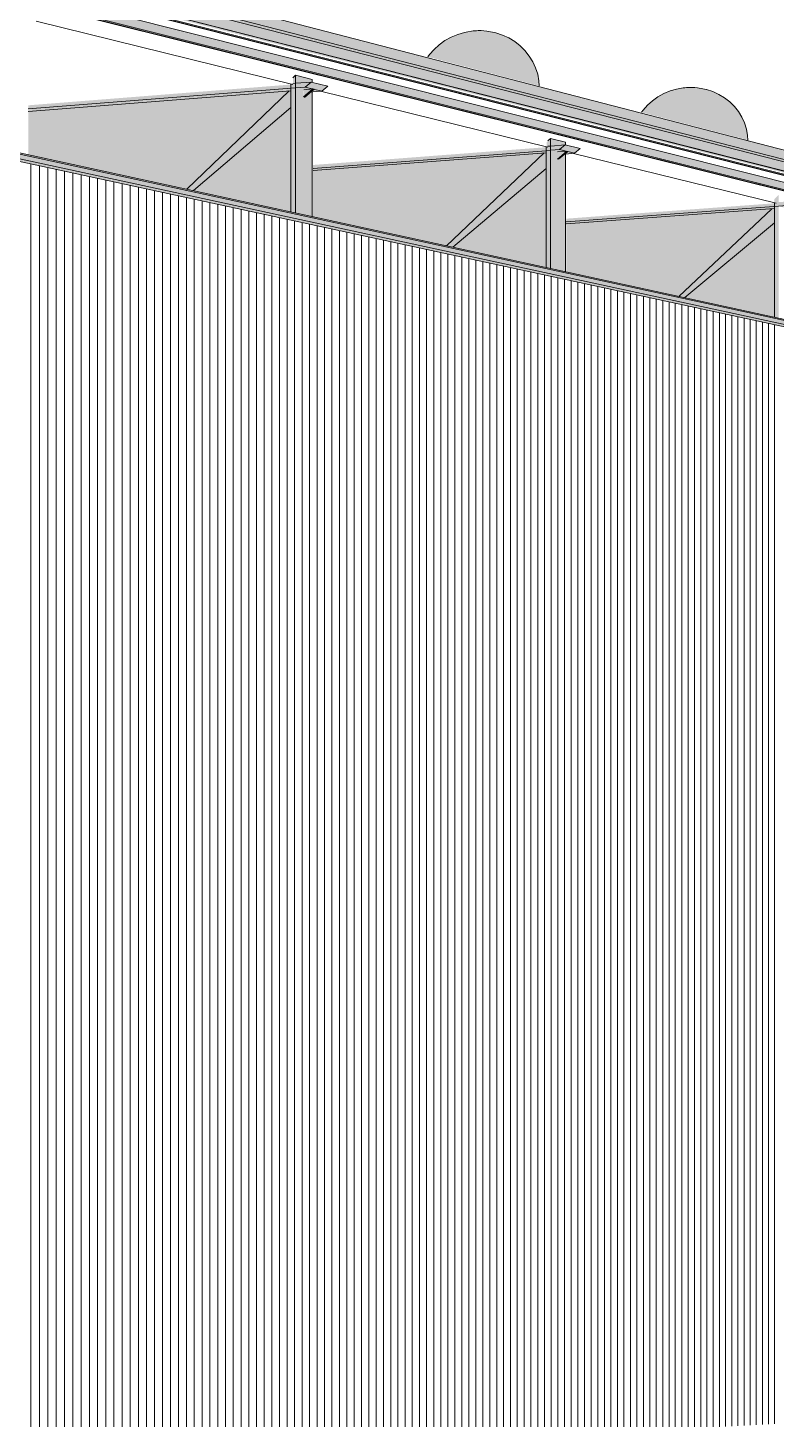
# Model space of a CAD drawing. Header units: inches. Extents: x 31156 to 31160, y -65 to 66.
# Drawn here: x 31160.2015 to 31160.2609, y 65.9834 to 66.0937 of the extents above; entities that cross this region are included whole.
import ezdxf

# ---------------------------------------------------------------- set-up
doc = ezdxf.new("R2010")
doc.units = ezdxf.units.IN
doc.header["$MEASUREMENT"] = 0
for name, color, linetype, lineweight in [('A-CLNG', 13, 'Continuous', 13), ('A-GENM', 13, 'Continuous', 9), ('A-GLAZ-CWMG', 51, 'Continuous', 9), ('A-ROOF', 132, 'Continuous', 13), ('A-WALL-PATT', 111, 'Continuous', 13), ('L-SITE-WALL', 31, 'Continuous', 13), ('S-BEAM', 12, 'Continuous', 9), ('S-COLS', 52, 'Continuous', 9)]:
    doc.layers.add(name, color=color, linetype=linetype, lineweight=lineweight)

# ---------------------------------------------------------------- blocks, each defined once
blk = doc.blocks.new('FP_85-Looking South West')
at = {"layer": 'A-WALL-PATT', "lineweight": 9}
for p, q in [((-31660.01192, 65.97989), (-31660.01192, 66.024)), ((-31660.01125, 65.97992), (-31660.01125, 66.02396)), ((-31660.01058, 65.97996), (-31660.01058, 66.02392)), ((-31660.00992, 65.97999), (-31660.00992, 66.02387)), ((-31660.00926, 65.98003), (-31660.00926, 66.02383)), ((-31660.0086, 65.98006), (-31660.0086, 66.02379)), ((-31660.00794, 65.98009), (-31660.00794, 66.02375)), ((-31660.00729, 65.98013), (-31660.00729, 66.02371)), ((-31660.00664, 65.98016), (-31660.00664, 66.02367)), ((-31660.00599, 65.9802), (-31660.00599, 66.02363)), ((-31660.00534, 65.98023), (-31660.00534, 66.02359)), ((-31660.00469, 65.98027), (-31660.00469, 66.02355)), ((-31660.00405, 65.9803), (-31660.00405, 66.02351)), ((-31660.00341, 65.98033), (-31660.00341, 66.02347)), ((-31660.00277, 65.98037), (-31660.00277, 66.02343)), ((-31660.00213, 65.9804), (-31660.00213, 66.02339)), ((-31660.0015, 65.98043), (-31660.0015, 66.02335)), ((-31660.00086, 65.98047), (-31660.00086, 66.02331)), ((-31660.00023, 65.9805), (-31660.00023, 66.02327)), ((-31659.9996, 65.98053), (-31659.9996, 66.02323)), ((-31659.99898, 65.98056), (-31659.99898, 66.02319)), ((-31659.99835, 65.9806), (-31659.99835, 66.02315)), ((-31659.99773, 65.98063), (-31659.99773, 66.02311)), ((-31659.99711, 65.98066), (-31659.99711, 66.02307)), ((-31659.99649, 65.9807), (-31659.99649, 66.02303)), ((-31659.99588, 65.98073), (-31659.99588, 66.023)), ((-31659.99526, 65.98076), (-31659.99526, 66.02296)), ((-31659.99465, 65.98079), (-31659.99465, 66.02292)), ((-31659.99404, 65.98082), (-31659.99404, 66.02288)), ((-31659.99343, 65.98086), (-31659.99343, 66.02284)), ((-31659.99283, 65.98089), (-31659.99283, 66.02281)), ((-31659.99223, 65.98092), (-31659.99223, 66.02277)), ((-31659.99162, 65.98095), (-31659.99162, 66.02273)), ((-31659.99102, 65.98098), (-31659.99102, 66.02269)), ((-31659.99043, 65.98101), (-31659.99043, 66.02265)), ((-31659.98983, 65.98104), (-31659.98983, 66.02262)), ((-31659.98924, 65.98108), (-31659.98924, 66.02258)), ((-31659.98865, 65.98111), (-31659.98865, 66.02254)), ((-31659.98806, 65.98114), (-31659.98806, 66.02251)), ((-31659.98747, 65.98117), (-31659.98747, 66.02247)), ((-31659.98688, 65.9812), (-31659.98688, 66.02243)), ((-31659.9863, 65.98123), (-31659.9863, 66.0224)), ((-31659.98571, 65.98126), (-31659.98571, 66.02236)), ((-31659.98513, 65.98129), (-31659.98513, 66.02232)), ((-31659.98456, 65.98132), (-31659.98456, 66.02229)), ((-31659.98398, 65.98135), (-31659.98398, 66.02225)), ((-31659.9834, 65.98138), (-31659.9834, 66.02222)), ((-31659.98283, 65.98141), (-31659.98283, 66.02218)), ((-31659.98226, 65.98144), (-31659.98226, 66.02214)), ((-31659.98169, 65.98147), (-31659.98169, 66.02211)), ((-31659.98112, 65.9815), (-31659.98112, 66.02207)), ((-31659.98056, 65.98153), (-31659.98056, 66.02204)), ((-31659.97999, 65.98156), (-31659.97999, 66.022)), ((-31659.97943, 65.98159), (-31659.97943, 66.02197)), ((-31659.97887, 65.98162), (-31659.97887, 66.02193)), ((-31659.97831, 65.98165), (-31659.97831, 66.0219)), ((-31659.97776, 65.98168), (-31659.97776, 66.02186)), ((-31659.9772, 65.98171), (-31659.9772, 66.02183)), ((-31659.97665, 65.98174), (-31659.97665, 66.02179)), ((-31659.9761, 65.98176), (-31659.9761, 66.02176)), ((-31659.97555, 65.98179), (-31659.97555, 66.02172)), ((-31659.975, 65.98182), (-31659.975, 66.02169)), ((-31659.97445, 65.98185), (-31659.97445, 66.02166)), ((-31659.97391, 65.98188), (-31659.97391, 66.02162)), ((-31659.97337, 65.98191), (-31659.97337, 66.02159)), ((-31659.97283, 65.98194), (-31659.97283, 66.02155)), ((-31659.97229, 65.98196), (-31659.97229, 66.02152)), ((-31659.97175, 65.98199), (-31659.97175, 66.02149)), ((-31659.97121, 65.98202), (-31659.97121, 66.02145)), ((-31659.97068, 65.98205), (-31659.97068, 66.02142)), ((-31659.97015, 65.98208), (-31659.97015, 66.02139)), ((-31659.96962, 65.9821), (-31659.96962, 66.02135)), ((-31659.96909, 65.98213), (-31659.96909, 66.02132)), ((-31659.96856, 65.98216), (-31659.96856, 66.02129)), ((-31659.96803, 65.98219), (-31659.96803, 66.02125)), ((-31659.96751, 65.98221), (-31659.96751, 66.02122)), ((-31659.96699, 65.98224), (-31659.96699, 66.02119)), ((-31659.96646, 65.98227), (-31659.96646, 66.02116)), ((-31659.96594, 65.9823), (-31659.96594, 66.02112)), ((-31659.96543, 65.98232), (-31659.96543, 66.02109)), ((-31659.96491, 65.98235), (-31659.96491, 66.02106)), ((-31659.9644, 65.98238), (-31659.9644, 66.02103)), ((-31659.96388, 65.9824), (-31659.96388, 66.02099)), ((-31659.96337, 65.98243), (-31659.96337, 66.02096)), ((-31659.96286, 65.98246), (-31659.96286, 66.02093)), ((-31659.96235, 65.98248), (-31659.96235, 66.0209)), ((-31659.96184, 65.98251), (-31659.96184, 66.02087)), ((-31659.96134, 65.98254), (-31659.96134, 66.02084)), ((-31659.96084, 65.98256), (-31659.96084, 66.0208)), ((-31659.96033, 65.98259), (-31659.96033, 66.02077)), ((-31659.95983, 65.98262), (-31659.95983, 66.02074)), ((-31659.95933, 65.98264), (-31659.95933, 66.02071)), ((-31659.95883, 65.98267), (-31659.95883, 66.02068)), ((-31659.95834, 65.9827), (-31659.95834, 66.02065)), ((-31659.95784, 65.98272), (-31659.95784, 66.02062)), ((-31659.95735, 65.98275), (-31659.95735, 66.02059)), ((-31659.95686, 65.98277), (-31659.95686, 66.02056)), ((-31659.95637, 65.9828), (-31659.95637, 66.02052)), ((-31659.95588, 65.98282), (-31659.95588, 66.02049)), ((-31659.95539, 65.98285), (-31659.95539, 66.02046)), ((-31659.9549, 65.98288), (-31659.9549, 66.02043)), ((-31659.95442, 65.9829), (-31659.95442, 66.0204)), ((-31659.95394, 65.98293), (-31659.95394, 66.02037)), ((-31659.95345, 65.98295), (-31659.95345, 66.02034)), ((-31659.95297, 65.98298), (-31659.95297, 66.02031))]:
    blk.add_line(p, q, dxfattribs=at)
blk = doc.blocks.new('FP_95-Looking South West')
at = {"layer": 'A-WALL-PATT', "lineweight": 9}
for p, q in [((-31660.01192, 66.024), (-31660.01192, 66.08289)), ((-31660.01125, 66.02396), (-31660.01125, 66.08275)), ((-31660.01058, 66.02392), (-31660.01058, 66.0826)), ((-31660.00992, 66.02387), (-31660.00992, 66.08246)), ((-31660.00926, 66.02383), (-31660.00926, 66.08232)), ((-31660.0086, 66.02379), (-31660.0086, 66.08217)), ((-31660.00794, 66.02375), (-31660.00794, 66.08203)), ((-31660.00729, 66.02371), (-31660.00729, 66.08189)), ((-31660.00664, 66.02367), (-31660.00664, 66.08175)), ((-31660.00599, 66.02363), (-31660.00599, 66.08161)), ((-31660.00534, 66.02359), (-31660.00534, 66.08147)), ((-31660.00469, 66.02355), (-31660.00469, 66.08133)), ((-31660.00405, 66.02351), (-31660.00405, 66.08119)), ((-31660.00341, 66.02347), (-31660.00341, 66.08105)), ((-31660.00277, 66.02343), (-31660.00277, 66.08091)), ((-31660.00213, 66.02339), (-31660.00213, 66.08078)), ((-31660.0015, 66.02335), (-31660.0015, 66.08064)), ((-31660.00086, 66.02331), (-31660.00086, 66.0805)), ((-31660.00023, 66.02327), (-31660.00023, 66.08037)), ((-31659.9996, 66.02323), (-31659.9996, 66.08023)), ((-31659.99898, 66.02319), (-31659.99898, 66.0801)), ((-31659.99835, 66.02315), (-31659.99835, 66.07996)), ((-31659.99773, 66.02311), (-31659.99773, 66.07983)), ((-31659.99711, 66.02307), (-31659.99711, 66.07969)), ((-31659.99649, 66.02303), (-31659.99649, 66.07956)), ((-31659.99588, 66.023), (-31659.99588, 66.07943)), ((-31659.99526, 66.02296), (-31659.99526, 66.07929)), ((-31659.99465, 66.02292), (-31659.99465, 66.07916)), ((-31659.99404, 66.02288), (-31659.99404, 66.07903)), ((-31659.99343, 66.02284), (-31659.99343, 66.0789)), ((-31659.99283, 66.02281), (-31659.99283, 66.07877)), ((-31659.99223, 66.02277), (-31659.99223, 66.07864)), ((-31659.99162, 66.02273), (-31659.99162, 66.07851)), ((-31659.99102, 66.02269), (-31659.99102, 66.07838)), ((-31659.99043, 66.02265), (-31659.99043, 66.07825)), ((-31659.98983, 66.02262), (-31659.98983, 66.07812)), ((-31659.98924, 66.02258), (-31659.98924, 66.07799)), ((-31659.98865, 66.02254), (-31659.98865, 66.07786)), ((-31659.98806, 66.02251), (-31659.98806, 66.07774)), ((-31659.98747, 66.02247), (-31659.98747, 66.07761)), ((-31659.98688, 66.02243), (-31659.98688, 66.07748)), ((-31659.9863, 66.0224), (-31659.9863, 66.07736)), ((-31659.98571, 66.02236), (-31659.98571, 66.07723)), ((-31659.98513, 66.02232), (-31659.98513, 66.07711)), ((-31659.98456, 66.02229), (-31659.98456, 66.07698)), ((-31659.98398, 66.02225), (-31659.98398, 66.07686)), ((-31659.9834, 66.02222), (-31659.9834, 66.07673)), ((-31659.98283, 66.02218), (-31659.98283, 66.07661)), ((-31659.98226, 66.02214), (-31659.98226, 66.07648)), ((-31659.98169, 66.02211), (-31659.98169, 66.07636)), ((-31659.98112, 66.02207), (-31659.98112, 66.07624)), ((-31659.98056, 66.02204), (-31659.98056, 66.07612)), ((-31659.97999, 66.022), (-31659.97999, 66.076)), ((-31659.97943, 66.02197), (-31659.97943, 66.07587)), ((-31659.97887, 66.02193), (-31659.97887, 66.07575)), ((-31659.97831, 66.0219), (-31659.97831, 66.07563)), ((-31659.97776, 66.02186), (-31659.97776, 66.07551)), ((-31659.9772, 66.02183), (-31659.9772, 66.07539)), ((-31659.97665, 66.02179), (-31659.97665, 66.07527)), ((-31659.9761, 66.02176), (-31659.9761, 66.07515)), ((-31659.97555, 66.02172), (-31659.97555, 66.07503)), ((-31659.975, 66.02169), (-31659.975, 66.07492)), ((-31659.97445, 66.02166), (-31659.97445, 66.0748)), ((-31659.97391, 66.02162), (-31659.97391, 66.07468)), ((-31659.97337, 66.02159), (-31659.97337, 66.07456)), ((-31659.97283, 66.02155), (-31659.97283, 66.07445)), ((-31659.97229, 66.02152), (-31659.97229, 66.07433)), ((-31659.97175, 66.02149), (-31659.97175, 66.07421)), ((-31659.97121, 66.02145), (-31659.97121, 66.0741)), ((-31659.97068, 66.02142), (-31659.97068, 66.07398)), ((-31659.97015, 66.02139), (-31659.97015, 66.07387)), ((-31659.96962, 66.02135), (-31659.96962, 66.07375)), ((-31659.96909, 66.02132), (-31659.96909, 66.07364)), ((-31659.96856, 66.02129), (-31659.96856, 66.07352)), ((-31659.96803, 66.02125), (-31659.96803, 66.07341)), ((-31659.96751, 66.02122), (-31659.96751, 66.0733)), ((-31659.96699, 66.02119), (-31659.96699, 66.07318)), ((-31659.96646, 66.02116), (-31659.96646, 66.07307)), ((-31659.96594, 66.02112), (-31659.96594, 66.07296)), ((-31659.96543, 66.02109), (-31659.96543, 66.07285)), ((-31659.96491, 66.02106), (-31659.96491, 66.07274)), ((-31659.9644, 66.02103), (-31659.9644, 66.07263)), ((-31659.96388, 66.02099), (-31659.96388, 66.07251)), ((-31659.96337, 66.02096), (-31659.96337, 66.0724)), ((-31659.96286, 66.02093), (-31659.96286, 66.07229)), ((-31659.96235, 66.0209), (-31659.96235, 66.07218)), ((-31659.96184, 66.02087), (-31659.96184, 66.07207)), ((-31659.96134, 66.02084), (-31659.96134, 66.07197)), ((-31659.96084, 66.0208), (-31659.96084, 66.07186)), ((-31659.96033, 66.02077), (-31659.96033, 66.07175)), ((-31659.95983, 66.02074), (-31659.95983, 66.07164)), ((-31659.95933, 66.02071), (-31659.95933, 66.07153)), ((-31659.95883, 66.02068), (-31659.95883, 66.07142)), ((-31659.95834, 66.02065), (-31659.95834, 66.07132)), ((-31659.95784, 66.02062), (-31659.95784, 66.07121)), ((-31659.95735, 66.02059), (-31659.95735, 66.0711)), ((-31659.95686, 66.02056), (-31659.95686, 66.071)), ((-31659.95637, 66.02052), (-31659.95637, 66.07089)), ((-31659.95588, 66.02049), (-31659.95588, 66.07079)), ((-31659.95539, 66.02046), (-31659.95539, 66.07068)), ((-31659.9549, 66.02043), (-31659.9549, 66.07058)), ((-31659.95442, 66.0204), (-31659.95442, 66.07047)), ((-31659.95394, 66.02037), (-31659.95394, 66.07037)), ((-31659.95345, 66.02034), (-31659.95345, 66.07026)), ((-31659.95297, 66.02031), (-31659.95297, 66.07016))]:
    blk.add_line(p, q, dxfattribs=at)

msp = doc.modelspace()

# ---------------------------------------------------------------- hatches: boundary and pattern name
at = {"layer": 'A-GENM', "lineweight": 5}
h = msp.add_hatch(color=256, dxfattribs=at)
h.paths.add_polyline_path([(31160.24196, 66.08911), (31160.24196, 66.08917), (31160.24187, 66.08989), (31160.24167, 66.09059), (31160.24136, 66.09124), (31160.24095, 66.09183), (31160.24044, 66.09234), (31160.23986, 66.09277), (31160.23921, 66.0931), (31160.23838, 66.09335), (31160.23838, 66.09333), (31160.23808, 66.0934), (31160.23755, 66.09345), (31160.23659, 66.0934), (31160.23585, 66.09323), (31160.23521, 66.09298), (31160.23461, 66.09265), (31160.23395, 66.09215), (31160.23328, 66.09138), (31160.24193, 66.08912)], flags=0)
h.paths.add_polyline_path([(31160.23789, 66.09339), (31160.23743, 66.09345), (31160.23742, 66.09346)], flags=0)
h = msp.add_hatch(color=256, dxfattribs=at)
h.paths.add_polyline_path([(31160.23986, 66.09277), (31160.23961, 66.09292), (31160.23921, 66.0931)], flags=0)
h.paths.add_polyline_path([(31160.24208, 66.08908), (31160.24206, 66.08947), (31160.2419, 66.0902), (31160.24164, 66.09087), (31160.24124, 66.09151), (31160.2408, 66.09206), (31160.24023, 66.09254), (31160.23986, 66.09277), (31160.24057, 66.09221), (31160.24095, 66.09183), (31160.24136, 66.09124), (31160.24167, 66.09059), (31160.24187, 66.08989), (31160.24198, 66.08911), (31160.24207, 66.08909)], flags=0)
h = msp.add_hatch(color=256, dxfattribs=at)
h.paths.add_polyline_path([(31160.25446, 66.08895), (31160.2543, 66.08896), (31160.25392, 66.08894)], flags=0)
h.paths.add_polyline_path([(31160.2533, 66.08889), (31160.25319, 66.08887), (31160.25267, 66.08874)], flags=0)
h.paths.add_polyline_path([(31160.25852, 66.08482), (31160.25853, 66.08487), (31160.25844, 66.08556), (31160.25825, 66.08622), (31160.25795, 66.08684), (31160.25755, 66.0874), (31160.25707, 66.08789), (31160.25651, 66.0883), (31160.25589, 66.08862), (31160.25522, 66.08883), (31160.25481, 66.08891), (31160.25481, 66.0889), (31160.25419, 66.08895), (31160.2533, 66.08889), (31160.25267, 66.08874), (31160.25206, 66.08851), (31160.25148, 66.0882), (31160.25086, 66.08772), (31160.25034, 66.08716), (31160.25022, 66.08698), (31160.2585, 66.08482)], flags=0)
h = msp.add_hatch(color=256, dxfattribs=at)
h.paths.add_polyline_path([(31160.25651, 66.0883), (31160.25596, 66.08858), (31160.25596, 66.08858)], flags=0)
h.paths.add_polyline_path([(31160.25862, 66.08479), (31160.25861, 66.08516), (31160.25845, 66.08586), (31160.25815, 66.08659), (31160.25783, 66.0871), (31160.2574, 66.08762), (31160.25686, 66.08808), (31160.25658, 66.08825), (31160.25707, 66.08789), (31160.25755, 66.0874), (31160.25795, 66.08684), (31160.25825, 66.08622), (31160.25844, 66.08556), (31160.25854, 66.08481)], flags=0)
at = {"layer": 'A-GLAZ-CWMG', "lineweight": 5}
for points in [[(31160.29558, 66.07367), (31160.29558, 66.07432), (31159.97477, 66.15656), (31159.97477, 66.15519), (31160.29307, 66.07431)], [(31160.29509, 66.07355), (31160.29507, 66.07368), (31160.29464, 66.07368), (31159.97477, 66.15471), (31159.97477, 66.15468), (31160.29507, 66.07356)], [(31160.29516, 66.07348), (31160.29516, 66.07354), (31159.97477, 66.15468), (31159.97477, 66.15456), (31160.29511, 66.07349)], [(31160.29558, 66.06263), (31160.29558, 66.06279), (31159.97477, 66.13226), (31159.97477, 66.13194), (31160.29539, 66.06268)]]:
    msp.add_hatch(color=256, dxfattribs=at).paths.add_polyline_path(points, flags=0)
at = {"layer": 'A-ROOF', "lineweight": 5}
msp.add_hatch(color=256, dxfattribs=at).paths.add_polyline_path([(31160.29631, 66.07431), (31160.29631, 66.07497), (31159.90197, 66.1772), (31159.90197, 66.17564), (31160.29102, 66.07567)], flags=0)
at = {"layer": 'A-ROOF'}
h = msp.add_hatch(color=256, dxfattribs=at)
h.paths.add_polyline_path([(31160.29576, 66.07427), (31160.29631, 66.07431), (31159.97477, 66.15693), (31159.97479, 66.15656), (31160.29558, 66.07432), (31160.29559, 66.07431), (31160.29562, 66.07431), (31160.29576, 66.07428)], flags=0)
h.paths.add_polyline_path([(31159.43461, 66.11132), (31159.44433, 66.11261), (31159.44437, 66.11418), (31159.48699, 66.11987), (31159.48699, 66.12018), (31159.42654, 66.1121), (31159.43279, 66.1115)], flags=0)
at = {"layer": 'S-BEAM', "lineweight": 5}
for points in [[(31160.29511, 66.07372), (31160.29511, 66.07378), (31159.97477, 66.15517), (31159.97477, 66.15505), (31160.2928, 66.07431)], [(31160.29507, 66.07368), (31160.29511, 66.07372), (31159.97477, 66.15504), (31159.97477, 66.15493), (31160.29287, 66.07424)], [(31160.29275, 66.07359), (31160.29275, 66.07361), (31159.97478, 66.15354), (31159.97478, 66.15352), (31160.29268, 66.07361)], [(31160.29275, 66.07306), (31160.29275, 66.07359), (31159.97478, 66.15352), (31159.97478, 66.1524), (31160.29108, 66.07347)], [(31160.29288, 66.07296), (31160.29275, 66.07306), (31159.97478, 66.1524), (31159.97478, 66.15226), (31160.29275, 66.07299)], [(31160.29286, 66.07294), (31160.29288, 66.07296), (31159.97478, 66.15226), (31159.97478, 66.15221), (31160.29254, 66.07302)], [(31160.29509, 66.06317), (31160.29495, 66.06328), (31159.97477, 66.133), (31159.97477, 66.13284), (31160.29102, 66.06406)], [(31160.29509, 66.06289), (31160.29509, 66.06317), (31159.97477, 66.13284), (31159.97477, 66.13226), (31160.29102, 66.06378)], [(31160.20158, 66.08726), (31160.22353, 66.08899), (31160.224, 66.08938), (31160.22256, 66.08927), (31160.22256, 66.0892), (31160.20158, 66.08754)], [(31160.22486, 66.08866), (31160.22532, 66.08906), (31160.224, 66.08938), (31160.22353, 66.08899)], [(31160.22352, 66.0882), (31160.22424, 66.08882), (31160.22415, 66.08884), (31160.22341, 66.0882)], [(31160.24362, 66.08326), (31160.24435, 66.08387), (31160.24426, 66.08389), (31160.24354, 66.08328)], [(31160.24489, 66.08374), (31160.24533, 66.08411), (31160.24415, 66.0844), (31160.24371, 66.08403), (31160.24401, 66.08396)]]:
    msp.add_hatch(color=256, dxfattribs=at).paths.add_polyline_path(points, flags=0)
h = msp.add_hatch(color=256, dxfattribs=at)
h.paths.add_polyline_path([(31160.20158, 66.08706), (31160.22241, 66.0887), (31160.22241, 66.0889), (31160.20158, 66.08726)], flags=0)
h.paths.add_polyline_path([(31160.2241, 66.0886), (31160.22486, 66.08866), (31160.22424, 66.08882), (31160.22402, 66.08862)], flags=0)
h.paths.add_polyline_path([(31160.22339, 66.08878), (31160.22415, 66.08884), (31160.22353, 66.08899), (31160.2229, 66.08894), (31160.2229, 66.0889), (31160.22315, 66.08884)], flags=0)
at = {"layer": 'S-BEAM'}
h = msp.add_hatch(color=256, dxfattribs=at)
h.paths.add_polyline_path([(31160.21467, 66.08078), (31160.22241, 66.08736), (31160.22241, 66.0887), (31160.20158, 66.08706), (31160.20158, 66.08365), (31160.21415, 66.08089)], flags=0)
h.paths.add_polyline_path([(31160.22342, 66.08822), (31160.22415, 66.08884), (31160.224, 66.08883), (31160.22342, 66.08878), (31160.22342, 66.0887)], flags=0)
at = {"layer": 'S-BEAM', "lineweight": 5}
h = msp.add_hatch(color=256, dxfattribs=at)
h.paths.add_polyline_path([(31160.22855, 66.08287), (31160.24371, 66.08403), (31160.24415, 66.0844), (31160.24267, 66.08429), (31160.24267, 66.08425), (31160.24278, 66.08423), (31160.22881, 66.08316), (31160.22855, 66.08288)], flags=0)
h.paths.add_polyline_path([(31160.22416, 66.08254), (31160.22855, 66.08287), (31160.22881, 66.08316), (31160.22416, 66.08281)], flags=0)
h = msp.add_hatch(color=256, dxfattribs=at)
h.paths.add_polyline_path([(31160.22416, 66.08236), (31160.24265, 66.08377), (31160.24265, 66.08395), (31160.22416, 66.08254)], flags=0)
h.paths.add_polyline_path([(31160.24412, 66.08368), (31160.24489, 66.08374), (31160.24435, 66.08387), (31160.24426, 66.0838)], flags=0)
h.paths.add_polyline_path([(31160.24354, 66.08384), (31160.24426, 66.08389), (31160.24371, 66.08403), (31160.24306, 66.08396), (31160.24331, 66.08389)], flags=0)
at = {"layer": 'S-BEAM'}
h = msp.add_hatch(color=256, dxfattribs=at)
h.paths.add_polyline_path([(31160.23523, 66.0763), (31160.24265, 66.08253), (31160.24265, 66.08377), (31160.22416, 66.08236), (31160.22416, 66.07872), (31160.23392, 66.07659)], flags=0)
h.paths.add_polyline_path([(31160.24354, 66.08328), (31160.24426, 66.08389), (31160.24415, 66.08389), (31160.24354, 66.08384), (31160.24354, 66.08376)], flags=0)
at = {"layer": 'S-BEAM', "lineweight": 5}
h = msp.add_hatch(color=256, dxfattribs=at)
h.paths.add_polyline_path([(31160.24729, 66.07852), (31160.26176, 66.07959), (31160.26218, 66.07994), (31160.26087, 66.07985), (31160.26087, 66.07978), (31160.24753, 66.0788), (31160.24729, 66.07853)], flags=0)
h.paths.add_polyline_path([(31160.24423, 66.0783), (31160.24729, 66.07852), (31160.24753, 66.0788), (31160.24423, 66.07855)], flags=0)
h = msp.add_hatch(color=256, dxfattribs=at)
h.paths.add_polyline_path([(31160.24423, 66.07814), (31160.26074, 66.07936), (31160.26074, 66.07952), (31160.24423, 66.0783)], flags=0)
h.paths.add_polyline_path([(31160.26212, 66.07928), (31160.26282, 66.07933), (31160.26233, 66.07945), (31160.26226, 66.07939)], flags=0)
h.paths.add_polyline_path([(31160.26156, 66.07942), (31160.26226, 66.07947), (31160.26176, 66.07959), (31160.26107, 66.07954), (31160.26136, 66.07947)], flags=0)
at = {"layer": 'S-BEAM'}
h = msp.add_hatch(color=256, dxfattribs=at)
h.paths.add_polyline_path([(31160.25363, 66.07229), (31160.26074, 66.07821), (31160.26074, 66.07936), (31160.24423, 66.07814), (31160.24423, 66.07435), (31160.2515, 66.07276)], flags=0)
h.paths.add_polyline_path([(31160.26156, 66.07889), (31160.26226, 66.07947), (31160.26218, 66.07947), (31160.26156, 66.07942), (31160.26156, 66.07934)], flags=0)
at = {"layer": 'S-COLS', "lineweight": 5}
for points in [[(31160.22277, 66.079), (31160.22277, 66.08993), (31160.22256, 66.08972), (31160.22256, 66.0892), (31160.22241, 66.08919), (31160.22241, 66.07908)], [(31160.22241, 66.07908), (31160.22241, 66.0887), (31160.22226, 66.08869), (31160.21415, 66.08089), (31160.22071, 66.07945)], [(31160.24299, 66.0746), (31160.24299, 66.08491), (31160.24267, 66.08462), (31160.24267, 66.08425), (31160.24278, 66.08423), (31160.24265, 66.08422), (31160.24267, 66.07467)], [(31160.24265, 66.07467), (31160.24265, 66.08377), (31160.24247, 66.08376), (31160.23474, 66.07641), (31160.23992, 66.07527)], [(31160.26107, 66.07066), (31160.26107, 66.08043), (31160.26074, 66.08012), (31160.26074, 66.07981), (31160.26087, 66.07978), (31160.26074, 66.07977), (31160.26074, 66.07073)], [(31160.26074, 66.07073), (31160.26074, 66.07936), (31160.26054, 66.07934), (31160.25316, 66.07239), (31160.26026, 66.07084)]]:
    msp.add_hatch(color=256, dxfattribs=at).paths.add_polyline_path(points, flags=0)
h = msp.add_hatch(color=256, dxfattribs=at)
h.paths.add_polyline_path([(31160.2241, 66.07871), (31160.2241, 66.0886), (31160.224, 66.08861), (31160.22348, 66.08817), (31160.22339, 66.0882), (31160.22339, 66.08878), (31160.2229, 66.0889), (31160.2229, 66.08894), (31160.22277, 66.08893), (31160.22277, 66.079)], flags=0)
h.paths.add_polyline_path([(31160.22277, 66.08929), (31160.224, 66.08938), (31160.2241, 66.08938), (31160.2241, 66.0896), (31160.22277, 66.08993), (31160.22277, 66.08938)], flags=0)
h = msp.add_hatch(color=256, dxfattribs=at)
h.paths.add_polyline_path([(31160.24417, 66.07434), (31160.24416, 66.08369), (31160.24413, 66.08369), (31160.24362, 66.08326), (31160.24354, 66.08328), (31160.24354, 66.08384), (31160.24299, 66.08396), (31160.24299, 66.0746)], flags=0)
h.paths.add_polyline_path([(31160.24299, 66.08431), (31160.24417, 66.0844), (31160.24416, 66.08462), (31160.24299, 66.08491), (31160.24299, 66.0844)], flags=0)

# ---------------------------------------------------------------- linework, layer by layer
at = {"layer": 'A-CLNG'}
for p, q in [((31160.22256, 66.0892), (31160.20221, 66.0942)), ((31160.24278, 66.08423), (31160.22476, 66.08866)), ((31160.26087, 66.07978), (31160.2448, 66.08373))]:
    msp.add_line(p, q, dxfattribs=at)
at = {"layer": 'A-GENM'}
for points in [[(31160.23327, 66.09138, 0), (31160.2334, 66.09156, 0), (31160.23376, 66.09197, 0), (31160.23417, 66.09234, 0), (31160.23462, 66.09267, 0), (31160.23511, 66.09294, 0), (31160.23563, 66.09316, 0), (31160.23616, 66.09332, 0), (31160.23644, 66.09338, 0), (31160.23671, 66.09342, 0), (31160.23685, 66.09344, 0), (31160.23699, 66.09345, 0), (31160.23713, 66.09345, 0), (31160.23725, 66.09346, 0), (31160.23736, 66.09346, 0), (31160.23748, 66.09346, 0), (31160.2377, 66.09345, 0), (31160.23793, 66.09343, 0), (31160.23838, 66.09335, 0), (31160.23864, 66.09329, 0), (31160.23866, 66.09329, 0)], [(31160.23866, 66.09329, 0), (31160.23918, 66.09311, 0), (31160.23968, 66.09288, 0), (31160.24015, 66.0926, 0), (31160.24058, 66.09226, 0), (31160.24096, 66.09188, 0), (31160.2413, 66.09145, 0), (31160.24158, 66.091, 0), (31160.2418, 66.09051, 0), (31160.24197, 66.09, 0), (31160.24207, 66.08947, 0), (31160.24209, 66.08908, 0)], [(31160.25021, 66.08699, 0), (31160.25033, 66.08715, 0), (31160.25068, 66.08755, 0), (31160.25107, 66.0879, 0), (31160.2515, 66.08821, 0), (31160.25197, 66.08847, 0), (31160.25246, 66.08868, 0), (31160.25297, 66.08883, 0), (31160.25323, 66.08888, 0), (31160.2535, 66.08892, 0), (31160.25363, 66.08894, 0), (31160.25377, 66.08895, 0), (31160.2539, 66.08896, 0), (31160.25401, 66.08896, 0), (31160.25411, 66.08896, 0), (31160.25421, 66.08896, 0), (31160.25442, 66.08895, 0), (31160.25464, 66.08893, 0), (31160.25507, 66.08886, 0), (31160.25533, 66.0888, 0), (31160.25536, 66.0888, 0)], [(31160.25536, 66.0888, 0), (31160.25586, 66.08863, 0), (31160.25634, 66.08841, 0), (31160.25678, 66.08814, 0), (31160.25719, 66.08782, 0), (31160.25756, 66.08745, 0), (31160.25788, 66.08705, 0), (31160.25815, 66.08661, 0), (31160.25836, 66.08615, 0), (31160.25852, 66.08566, 0), (31160.25861, 66.08516, 0), (31160.25864, 66.08479, 0)]]:
    msp.add_polyline3d(points, dxfattribs=at)
at = {"layer": 'A-GLAZ-CWMG'}
for p, q in [((31159.97477, 66.15656), (31160.29558, 66.07432)), ((31159.97477, 66.15519), (31160.29558, 66.07367)), ((31159.97477, 66.15517), (31160.29555, 66.07367)), ((31159.97477, 66.15468), (31160.29516, 66.07354)), ((31159.97477, 66.15456), (31160.29516, 66.07348)), ((31159.97477, 66.15451), (31160.29507, 66.07348)), ((31160.29558, 66.06279), (31159.97477, 66.13226))]:
    msp.add_line(p, q, dxfattribs=at)
at = {"layer": 'A-ROOF'}
for p, q in [((31159.90197, 66.1772), (31160.29631, 66.07497)), ((31160.29631, 66.07431), (31159.97477, 66.15693))]:
    msp.add_line(p, q, dxfattribs=at)
at = {"layer": 'L-SITE-WALL'}
msp.add_line((31160.2959, 66.06256), (31159.97477, 66.13194), dxfattribs=at)
at = {"layer": 'S-BEAM'}
for p, q in [((31159.97478, 66.15352), (31160.29275, 66.07359)), ((31159.97478, 66.1524), (31160.29275, 66.07306)), ((31159.97478, 66.15226), (31160.29288, 66.07296)), ((31159.97478, 66.15221), (31160.29286, 66.07294)), ((31159.97477, 66.133), (31160.29495, 66.06328)), ((31159.97477, 66.13284), (31160.29509, 66.06317)), ((31160.224, 66.08938), (31160.2228, 66.08929)), ((31160.22353, 66.08899), (31160.224, 66.08938)), ((31160.22532, 66.08906), (31160.224, 66.08938)), ((31160.20158, 66.08726), (31160.22277, 66.08893)), ((31160.22241, 66.0887), (31160.20158, 66.08706)), ((31160.22277, 66.08929), (31160.22256, 66.08927)), ((31160.2228, 66.08893), (31160.22353, 66.08899)), ((31160.22341, 66.0882), (31160.22415, 66.08884)), ((31160.22415, 66.08884), (31160.22342, 66.08878)), ((31160.22424, 66.08882), (31160.22348, 66.08817)), ((31160.22353, 66.08899), (31160.22486, 66.08866)), ((31160.22486, 66.08866), (31160.22413, 66.08861)), ((31160.22424, 66.08882), (31160.22415, 66.08884)), ((31160.22532, 66.08906), (31160.22486, 66.08866)), ((31160.21467, 66.08078), (31160.22241, 66.08736)), ((31160.22416, 66.08254), (31160.24299, 66.08397)), ((31160.24299, 66.08431), (31160.24278, 66.08429)), ((31160.24415, 66.0844), (31160.24302, 66.08431)), ((31160.24302, 66.08398), (31160.24371, 66.08403)), ((31160.24354, 66.08328), (31160.24426, 66.08389)), ((31160.24426, 66.08389), (31160.24354, 66.08384)), ((31160.24435, 66.08387), (31160.24362, 66.08326)), ((31160.24371, 66.08403), (31160.24415, 66.0844)), ((31160.24371, 66.08403), (31160.24489, 66.08374)), ((31160.24533, 66.08411), (31160.24415, 66.0844)), ((31160.24435, 66.08387), (31160.24426, 66.08389)), ((31160.24533, 66.08411), (31160.24489, 66.08374)), ((31160.24265, 66.08377), (31160.22416, 66.08236)), ((31160.24489, 66.08374), (31160.24417, 66.08368)), ((31160.23523, 66.0763), (31160.24265, 66.08253)), ((31160.24423, 66.0783), (31160.26176, 66.07959)), ((31160.26074, 66.07936), (31160.24423, 66.07814)), ((31160.25363, 66.07229), (31160.26074, 66.07821))]:
    msp.add_line(p, q, dxfattribs=at)
at = {"layer": 'S-COLS'}
for p, q in [((31160.22277, 66.08993), (31160.22256, 66.08972)), ((31160.2241, 66.0896), (31160.22277, 66.08993)), ((31160.22277, 66.08993), (31160.22277, 66.079)), ((31160.2241, 66.0896), (31160.2241, 66.08936)), ((31160.22226, 66.08869), (31160.21415, 66.08089)), ((31160.22241, 66.07908), (31160.22241, 66.08919)), ((31160.2241, 66.0886), (31160.2241, 66.07871)), ((31160.24265, 66.07467), (31160.24265, 66.08422)), ((31160.24299, 66.08491), (31160.24278, 66.08472)), ((31160.24417, 66.08462), (31160.24299, 66.08491)), ((31160.24299, 66.08491), (31160.24299, 66.08397)), ((31160.24299, 66.08396), (31160.24299, 66.0746)), ((31160.24417, 66.08462), (31160.24417, 66.0844)), ((31160.24247, 66.08376), (31160.23474, 66.07641)), ((31160.24417, 66.08368), (31160.24417, 66.07434)), ((31160.26074, 66.07073), (31160.26074, 66.07977)), ((31160.26054, 66.07934), (31160.25316, 66.07239))]:
    msp.add_line(p, q, dxfattribs=at)

# ---------------------------------------------------------------- block references
at = {"layer": 'L-SITE-WALL', "lineweight": 9}
for name in ['FP_95-Looking South West', 'FP_85-Looking South West']:
    msp.add_blockref(name, (62820.21372, 0), dxfattribs=at)

doc.saveas('drawing.dxf')
